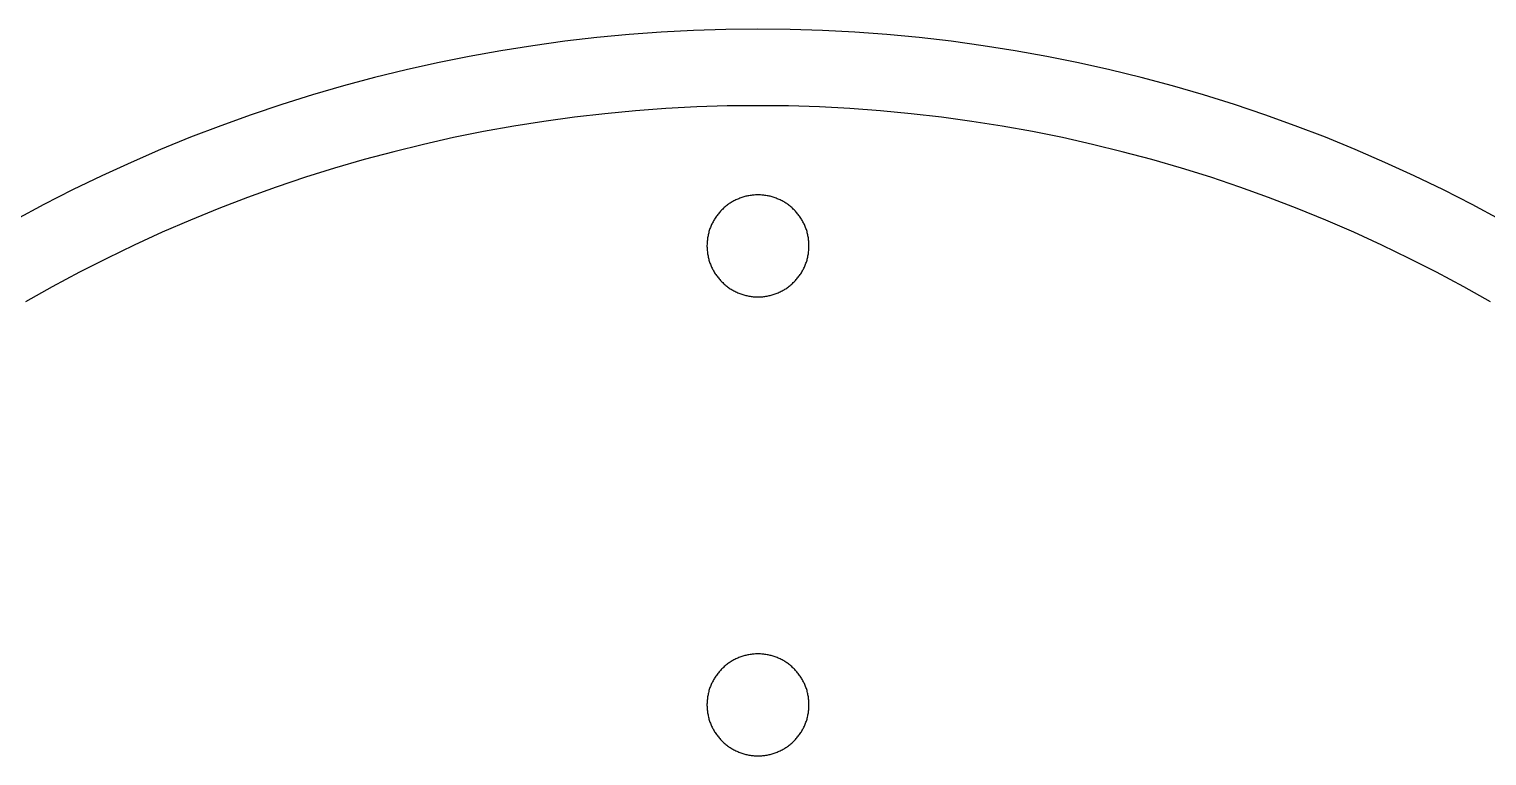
# Model space of a CAD drawing. Header units: metres. Extents: x 0.1 to 21.3, y -11.9 to -0.1.
# Drawn here: x 14.644 to 16.43, y -4.89 to -3.999 of the extents above; entities that cross this region are included whole.
import ezdxf

# ---------------------------------------------------------------- set-up
doc = ezdxf.new("R2010")
doc.units = ezdxf.units.M

msp = doc.modelspace()

# ---------------------------------------------------------------- linework, layer by layer
at = {"layer": 'GROUP1'}
for p, q in [((15.5, -4.2147), (15.4989, -4.2155)), ((15.501, -4.2139), (15.5, -4.2147)), ((15.5021, -4.2131), (15.501, -4.2139)), ((15.5032, -4.2124), (15.5021, -4.2131)), ((15.5043, -4.2117), (15.5032, -4.2124)), ((15.5054, -4.211), (15.5043, -4.2117)), ((15.5066, -4.2104), (15.5054, -4.211)), ((15.5077, -4.2098), (15.5066, -4.2104)), ((15.5089, -4.2091), (15.5077, -4.2098)), ((15.51, -4.2086), (15.5089, -4.2091)), ((15.5112, -4.208), (15.51, -4.2086)), ((15.5124, -4.2075), (15.5112, -4.208)), ((15.5136, -4.207), (15.5124, -4.2075)), ((15.5148, -4.2065), (15.5136, -4.207)), ((15.5161, -4.206), (15.5148, -4.2065)), ((15.5173, -4.2056), (15.5161, -4.206)), ((15.5185, -4.2052), (15.5173, -4.2056)), ((15.5198, -4.2048), (15.5185, -4.2052)), ((15.5211, -4.2045), (15.5198, -4.2048)), ((15.5223, -4.2041), (15.5211, -4.2045)), ((15.5236, -4.2038), (15.5223, -4.2041)), ((15.5249, -4.2036), (15.5236, -4.2038)), ((15.5262, -4.2033), (15.5249, -4.2036)), ((15.5275, -4.2031), (15.5262, -4.2033)), ((15.5288, -4.2029), (15.5275, -4.2031)), ((15.5301, -4.2027), (15.5288, -4.2029)), ((15.5314, -4.2026), (15.5301, -4.2027)), ((15.5327, -4.2025), (15.5314, -4.2026)), ((15.534, -4.2024), (15.5327, -4.2025)), ((15.5353, -4.2024), (15.534, -4.2024)), ((15.5366, -4.2023), (15.5353, -4.2024)), ((15.5379, -4.2023), (15.5366, -4.2023)), ((15.5392, -4.2024), (15.5379, -4.2023)), ((15.5405, -4.2024), (15.5392, -4.2024)), ((15.5418, -4.2025), (15.5405, -4.2024)), ((15.5431, -4.2026), (15.5418, -4.2025)), ((15.5444, -4.2027), (15.5431, -4.2026)), ((15.5457, -4.2029), (15.5444, -4.2027)), ((15.547, -4.2031), (15.5457, -4.2029)), ((15.5483, -4.2033), (15.547, -4.2031)), ((15.5496, -4.2036), (15.5483, -4.2033)), ((15.5509, -4.2038), (15.5496, -4.2036)), ((15.5521, -4.2041), (15.5509, -4.2038)), ((15.5534, -4.2045), (15.5521, -4.2041)), ((15.5547, -4.2048), (15.5534, -4.2045)), ((15.5559, -4.2052), (15.5547, -4.2048)), ((15.5572, -4.2056), (15.5559, -4.2052)), ((15.5584, -4.206), (15.5572, -4.2056)), ((15.5596, -4.2065), (15.5584, -4.206)), ((15.5609, -4.207), (15.5596, -4.2065)), ((15.5621, -4.2075), (15.5609, -4.207)), ((15.5633, -4.208), (15.5621, -4.2075)), ((15.5644, -4.2086), (15.5633, -4.208)), ((15.5656, -4.2091), (15.5644, -4.2086)), ((15.5668, -4.2098), (15.5656, -4.2091)), ((15.5679, -4.2104), (15.5668, -4.2098)), ((15.5691, -4.211), (15.5679, -4.2104)), ((15.5702, -4.2117), (15.5691, -4.211)), ((15.5713, -4.2124), (15.5702, -4.2117)), ((15.5724, -4.2131), (15.5713, -4.2124)), ((15.5734, -4.2139), (15.5724, -4.2131)), ((15.5745, -4.2147), (15.5734, -4.2139)), ((15.5755, -4.2155), (15.5745, -4.2147)), ((15.4834, -4.233), (15.4828, -4.2342)), ((15.4841, -4.2319), (15.4834, -4.233)), ((15.4848, -4.2308), (15.4841, -4.2319)), ((15.4855, -4.2297), (15.4848, -4.2308)), ((15.4863, -4.2286), (15.4855, -4.2297)), ((15.4871, -4.2276), (15.4863, -4.2286)), ((15.4879, -4.2265), (15.4871, -4.2276)), ((15.4887, -4.2255), (15.4879, -4.2265)), ((15.4895, -4.2245), (15.4887, -4.2255)), ((15.4904, -4.2235), (15.4895, -4.2245)), ((15.4912, -4.2225), (15.4904, -4.2235)), ((15.4921, -4.2216), (15.4912, -4.2225)), ((15.493, -4.2206), (15.4921, -4.2216)), ((15.494, -4.2197), (15.493, -4.2206)), ((15.4949, -4.2188), (15.494, -4.2197)), ((15.4959, -4.218), (15.4949, -4.2188)), ((15.4969, -4.2171), (15.4959, -4.218)), ((15.4979, -4.2163), (15.4969, -4.2171)), ((15.4989, -4.2155), (15.4979, -4.2163)), ((15.5766, -4.2163), (15.5755, -4.2155)), ((15.5776, -4.2171), (15.5766, -4.2163)), ((15.5786, -4.218), (15.5776, -4.2171)), ((15.5795, -4.2188), (15.5786, -4.218)), ((15.5805, -4.2197), (15.5795, -4.2188)), ((15.5814, -4.2206), (15.5805, -4.2197)), ((15.5824, -4.2216), (15.5814, -4.2206)), ((15.5832, -4.2225), (15.5824, -4.2216)), ((15.5841, -4.2235), (15.5832, -4.2225)), ((15.585, -4.2245), (15.5841, -4.2235)), ((15.5858, -4.2255), (15.585, -4.2245)), ((15.5866, -4.2265), (15.5858, -4.2255)), ((15.5874, -4.2276), (15.5866, -4.2265)), ((15.5882, -4.2286), (15.5874, -4.2276)), ((15.5889, -4.2297), (15.5882, -4.2286)), ((15.5897, -4.2308), (15.5889, -4.2297)), ((15.5904, -4.2319), (15.5897, -4.2308)), ((15.591, -4.233), (15.5904, -4.2319)), ((15.5917, -4.2342), (15.591, -4.233)), ((15.4765, -4.2499), (15.4762, -4.2512)), ((15.4769, -4.2487), (15.4765, -4.2499)), ((15.4772, -4.2474), (15.4769, -4.2487)), ((15.4776, -4.2461), (15.4772, -4.2474)), ((15.478, -4.2449), (15.4776, -4.2461)), ((15.4784, -4.2437), (15.478, -4.2449)), ((15.4789, -4.2424), (15.4784, -4.2437)), ((15.4794, -4.2412), (15.4789, -4.2424)), ((15.4799, -4.24), (15.4794, -4.2412)), ((15.4804, -4.2388), (15.4799, -4.24)), ((15.481, -4.2376), (15.4804, -4.2388)), ((15.4816, -4.2365), (15.481, -4.2376)), ((15.4822, -4.2353), (15.4816, -4.2365)), ((15.4828, -4.2342), (15.4822, -4.2353)), ((15.5923, -4.2353), (15.5917, -4.2342)), ((15.5929, -4.2365), (15.5923, -4.2353)), ((15.5935, -4.2376), (15.5929, -4.2365)), ((15.5941, -4.2388), (15.5935, -4.2376)), ((15.5946, -4.24), (15.5941, -4.2388)), ((15.5951, -4.2412), (15.5946, -4.24)), ((15.5956, -4.2424), (15.5951, -4.2412)), ((15.596, -4.2437), (15.5956, -4.2424)), ((15.5965, -4.2449), (15.596, -4.2437)), ((15.5969, -4.2461), (15.5965, -4.2449)), ((15.5973, -4.2474), (15.5969, -4.2461)), ((15.5976, -4.2487), (15.5973, -4.2474)), ((15.5979, -4.2499), (15.5976, -4.2487)), ((15.5982, -4.2512), (15.5979, -4.2499)), ((15.4748, -4.2629), (15.4747, -4.2642)), ((15.4747, -4.2642), (15.4747, -4.2655)), ((15.4747, -4.2655), (15.4748, -4.2668)), ((15.4749, -4.2603), (15.4748, -4.2616)), ((15.4748, -4.2616), (15.4748, -4.2629)), ((15.4748, -4.2668), (15.4748, -4.2681)), ((15.4748, -4.2681), (15.4749, -4.2694)), ((15.475, -4.259), (15.4749, -4.2603)), ((15.4752, -4.2577), (15.475, -4.259)), ((15.4753, -4.2564), (15.4752, -4.2577)), ((15.4755, -4.2551), (15.4753, -4.2564)), ((15.4757, -4.2538), (15.4755, -4.2551)), ((15.476, -4.2525), (15.4757, -4.2538)), ((15.4762, -4.2512), (15.476, -4.2525)), ((15.5985, -4.2525), (15.5982, -4.2512)), ((15.5988, -4.2538), (15.5985, -4.2525)), ((15.599, -4.2551), (15.5988, -4.2538)), ((15.5992, -4.2564), (15.599, -4.2551)), ((15.5993, -4.2577), (15.5992, -4.2564)), ((15.5995, -4.259), (15.5993, -4.2577)), ((15.5996, -4.2603), (15.5995, -4.259)), ((15.5997, -4.2616), (15.5996, -4.2603)), ((15.5996, -4.2694), (15.5997, -4.2681)), ((15.5997, -4.2629), (15.5997, -4.2616)), ((15.5997, -4.2642), (15.5997, -4.2629)), ((15.5997, -4.2655), (15.5997, -4.2642)), ((15.5997, -4.2668), (15.5997, -4.2655)), ((15.5997, -4.2681), (15.5997, -4.2668)), ((15.4749, -4.2694), (15.475, -4.2707)), ((15.475, -4.2707), (15.4752, -4.272)), ((15.4752, -4.272), (15.4753, -4.2733)), ((15.4753, -4.2733), (15.4755, -4.2746)), ((15.4755, -4.2746), (15.4757, -4.2759)), ((15.4757, -4.2759), (15.476, -4.2772)), ((15.476, -4.2772), (15.4762, -4.2785)), ((15.4762, -4.2785), (15.4765, -4.2797)), ((15.4765, -4.2797), (15.4769, -4.281)), ((15.4769, -4.281), (15.4772, -4.2823)), ((15.4772, -4.2823), (15.4776, -4.2835)), ((15.4776, -4.2835), (15.478, -4.2848)), ((15.478, -4.2848), (15.4784, -4.286)), ((15.4784, -4.286), (15.4789, -4.2872)), ((15.5956, -4.2872), (15.596, -4.286)), ((15.596, -4.286), (15.5965, -4.2848)), ((15.5965, -4.2848), (15.5969, -4.2835)), ((15.5969, -4.2835), (15.5973, -4.2823)), ((15.5973, -4.2823), (15.5976, -4.281)), ((15.5976, -4.281), (15.5979, -4.2797)), ((15.5979, -4.2797), (15.5982, -4.2785)), ((15.5982, -4.2785), (15.5985, -4.2772)), ((15.5985, -4.2772), (15.5988, -4.2759)), ((15.5988, -4.2759), (15.599, -4.2746)), ((15.599, -4.2746), (15.5992, -4.2733)), ((15.5992, -4.2733), (15.5993, -4.272)), ((15.5993, -4.272), (15.5995, -4.2707)), ((15.5995, -4.2707), (15.5996, -4.2694)), ((15.4789, -4.2872), (15.4794, -4.2885)), ((15.4794, -4.2885), (15.4799, -4.2897)), ((15.4799, -4.2897), (15.4804, -4.2909)), ((15.4804, -4.2909), (15.481, -4.292)), ((15.481, -4.292), (15.4816, -4.2932)), ((15.4816, -4.2932), (15.4822, -4.2944)), ((15.4822, -4.2944), (15.4828, -4.2955)), ((15.4828, -4.2955), (15.4834, -4.2967)), ((15.4834, -4.2967), (15.4841, -4.2978)), ((15.4841, -4.2978), (15.4848, -4.2989)), ((15.4848, -4.2989), (15.4855, -4.3)), ((15.4855, -4.3), (15.4863, -4.301)), ((15.4863, -4.301), (15.4871, -4.3021)), ((15.4871, -4.3021), (15.4879, -4.3031)), ((15.4879, -4.3031), (15.4887, -4.3042)), ((15.4887, -4.3042), (15.4895, -4.3052)), ((15.585, -4.3052), (15.5858, -4.3042)), ((15.5858, -4.3042), (15.5866, -4.3031)), ((15.5866, -4.3031), (15.5874, -4.3021)), ((15.5874, -4.3021), (15.5882, -4.301)), ((15.5882, -4.301), (15.5889, -4.3)), ((15.5889, -4.3), (15.5897, -4.2989)), ((15.5897, -4.2989), (15.5904, -4.2978)), ((15.5904, -4.2978), (15.591, -4.2967)), ((15.591, -4.2967), (15.5917, -4.2955)), ((15.5917, -4.2955), (15.5923, -4.2944)), ((15.5923, -4.2944), (15.5929, -4.2932)), ((15.5929, -4.2932), (15.5935, -4.292)), ((15.5935, -4.292), (15.5941, -4.2909)), ((15.5941, -4.2909), (15.5946, -4.2897)), ((15.5946, -4.2897), (15.5951, -4.2885)), ((15.5951, -4.2885), (15.5956, -4.2872)), ((15.4895, -4.3052), (15.4904, -4.3062)), ((15.4904, -4.3062), (15.4912, -4.3071)), ((15.4912, -4.3071), (15.4921, -4.3081)), ((15.4921, -4.3081), (15.493, -4.309)), ((15.493, -4.309), (15.494, -4.3099)), ((15.494, -4.3099), (15.4949, -4.3108)), ((15.4949, -4.3108), (15.4959, -4.3117)), ((15.4959, -4.3117), (15.4969, -4.3126)), ((15.4969, -4.3126), (15.4979, -4.3134)), ((15.4979, -4.3134), (15.4989, -4.3142)), ((15.4989, -4.3142), (15.5, -4.315)), ((15.5, -4.315), (15.501, -4.3158)), ((15.501, -4.3158), (15.5021, -4.3165)), ((15.5021, -4.3165), (15.5032, -4.3173)), ((15.5032, -4.3173), (15.5043, -4.318)), ((15.5043, -4.318), (15.5054, -4.3186)), ((15.5054, -4.3186), (15.5066, -4.3193)), ((15.5066, -4.3193), (15.5077, -4.3199)), ((15.5077, -4.3199), (15.5089, -4.3205)), ((15.5089, -4.3205), (15.51, -4.3211)), ((15.51, -4.3211), (15.5112, -4.3217)), ((15.5112, -4.3217), (15.5124, -4.3222)), ((15.5124, -4.3222), (15.5136, -4.3227)), ((15.5609, -4.3227), (15.5621, -4.3222)), ((15.5621, -4.3222), (15.5633, -4.3217)), ((15.5633, -4.3217), (15.5644, -4.3211)), ((15.5644, -4.3211), (15.5656, -4.3205)), ((15.5656, -4.3205), (15.5668, -4.3199)), ((15.5668, -4.3199), (15.5679, -4.3193)), ((15.5679, -4.3193), (15.5691, -4.3186)), ((15.5691, -4.3186), (15.5702, -4.318)), ((15.5702, -4.318), (15.5713, -4.3173)), ((15.5713, -4.3173), (15.5724, -4.3165)), ((15.5724, -4.3165), (15.5734, -4.3158)), ((15.5734, -4.3158), (15.5745, -4.315)), ((15.5745, -4.315), (15.5755, -4.3142)), ((15.5755, -4.3142), (15.5766, -4.3134)), ((15.5766, -4.3134), (15.5776, -4.3126)), ((15.5776, -4.3126), (15.5786, -4.3117)), ((15.5786, -4.3117), (15.5795, -4.3108)), ((15.5795, -4.3108), (15.5805, -4.3099)), ((15.5805, -4.3099), (15.5814, -4.309)), ((15.5814, -4.309), (15.5824, -4.3081)), ((15.5824, -4.3081), (15.5832, -4.3071)), ((15.5832, -4.3071), (15.5841, -4.3062)), ((15.5841, -4.3062), (15.585, -4.3052)), ((15.5136, -4.3227), (15.5148, -4.3232)), ((15.5148, -4.3232), (15.5161, -4.3236)), ((15.5161, -4.3236), (15.5173, -4.3241)), ((15.5173, -4.3241), (15.5185, -4.3245)), ((15.5185, -4.3245), (15.5198, -4.3249)), ((15.5198, -4.3249), (15.5211, -4.3252)), ((15.5211, -4.3252), (15.5223, -4.3255)), ((15.5223, -4.3255), (15.5236, -4.3258)), ((15.5236, -4.3258), (15.5249, -4.3261)), ((15.5249, -4.3261), (15.5262, -4.3263)), ((15.5262, -4.3263), (15.5275, -4.3266)), ((15.5275, -4.3266), (15.5288, -4.3268)), ((15.5288, -4.3268), (15.5301, -4.3269)), ((15.5301, -4.3269), (15.5314, -4.3271)), ((15.5314, -4.3271), (15.5327, -4.3272)), ((15.5327, -4.3272), (15.534, -4.3272)), ((15.534, -4.3272), (15.5353, -4.3273)), ((15.5353, -4.3273), (15.5366, -4.3273)), ((15.5366, -4.3273), (15.5379, -4.3273)), ((15.5379, -4.3273), (15.5392, -4.3273)), ((15.5392, -4.3273), (15.5405, -4.3272)), ((15.5405, -4.3272), (15.5418, -4.3272)), ((15.5418, -4.3272), (15.5431, -4.3271)), ((15.5431, -4.3271), (15.5444, -4.3269)), ((15.5444, -4.3269), (15.5457, -4.3268)), ((15.5457, -4.3268), (15.547, -4.3266)), ((15.547, -4.3266), (15.5483, -4.3263)), ((15.5483, -4.3263), (15.5496, -4.3261)), ((15.5496, -4.3261), (15.5509, -4.3258)), ((15.5509, -4.3258), (15.5521, -4.3255)), ((15.5521, -4.3255), (15.5534, -4.3252)), ((15.5534, -4.3252), (15.5547, -4.3249)), ((15.5547, -4.3249), (15.5559, -4.3245)), ((15.5559, -4.3245), (15.5572, -4.3241)), ((15.5572, -4.3241), (15.5584, -4.3236)), ((15.5584, -4.3236), (15.5596, -4.3232)), ((15.5596, -4.3232), (15.5609, -4.3227)), ((15.5161, -4.7686), (15.5148, -4.769)), ((15.5173, -4.7681), (15.5161, -4.7686)), ((15.5185, -4.7677), (15.5173, -4.7681)), ((15.5198, -4.7674), (15.5185, -4.7677)), ((15.5211, -4.767), (15.5198, -4.7674)), ((15.5223, -4.7667), (15.5211, -4.767)), ((15.5236, -4.7664), (15.5223, -4.7667)), ((15.5249, -4.7661), (15.5236, -4.7664)), ((15.5262, -4.7659), (15.5249, -4.7661)), ((15.5275, -4.7657), (15.5262, -4.7659)), ((15.5288, -4.7655), (15.5275, -4.7657)), ((15.5301, -4.7653), (15.5288, -4.7655)), ((15.5314, -4.7652), (15.5301, -4.7653)), ((15.5327, -4.7651), (15.5314, -4.7652)), ((15.534, -4.765), (15.5327, -4.7651)), ((15.5353, -4.7649), (15.534, -4.765)), ((15.5366, -4.7649), (15.5353, -4.7649)), ((15.5379, -4.7649), (15.5366, -4.7649)), ((15.5392, -4.7649), (15.5379, -4.7649)), ((15.5405, -4.765), (15.5392, -4.7649)), ((15.5418, -4.7651), (15.5405, -4.765)), ((15.5431, -4.7652), (15.5418, -4.7651)), ((15.5444, -4.7653), (15.5431, -4.7652)), ((15.5457, -4.7655), (15.5444, -4.7653)), ((15.547, -4.7657), (15.5457, -4.7655)), ((15.5483, -4.7659), (15.547, -4.7657)), ((15.5496, -4.7661), (15.5483, -4.7659)), ((15.5509, -4.7664), (15.5496, -4.7661)), ((15.5521, -4.7667), (15.5509, -4.7664)), ((15.5534, -4.767), (15.5521, -4.7667)), ((15.5547, -4.7674), (15.5534, -4.767)), ((15.5559, -4.7677), (15.5547, -4.7674)), ((15.5572, -4.7681), (15.5559, -4.7677)), ((15.5584, -4.7686), (15.5572, -4.7681)), ((15.5596, -4.769), (15.5584, -4.7686)), ((15.4904, -4.7861), (15.4895, -4.787)), ((15.4912, -4.7851), (15.4904, -4.7861)), ((15.4921, -4.7841), (15.4912, -4.7851)), ((15.493, -4.7832), (15.4921, -4.7841)), ((15.494, -4.7823), (15.493, -4.7832)), ((15.4949, -4.7814), (15.494, -4.7823)), ((15.4959, -4.7805), (15.4949, -4.7814)), ((15.4969, -4.7796), (15.4959, -4.7805)), ((15.4979, -4.7788), (15.4969, -4.7796)), ((15.4989, -4.778), (15.4979, -4.7788)), ((15.5, -4.7772), (15.4989, -4.778)), ((15.501, -4.7764), (15.5, -4.7772)), ((15.5021, -4.7757), (15.501, -4.7764)), ((15.5032, -4.775), (15.5021, -4.7757)), ((15.5043, -4.7743), (15.5032, -4.775)), ((15.5054, -4.7736), (15.5043, -4.7743)), ((15.5066, -4.7729), (15.5054, -4.7736)), ((15.5077, -4.7723), (15.5066, -4.7729)), ((15.5089, -4.7717), (15.5077, -4.7723)), ((15.51, -4.7711), (15.5089, -4.7717)), ((15.5112, -4.7706), (15.51, -4.7711)), ((15.5124, -4.77), (15.5112, -4.7706)), ((15.5136, -4.7695), (15.5124, -4.77)), ((15.5148, -4.769), (15.5136, -4.7695)), ((15.5609, -4.7695), (15.5596, -4.769)), ((15.5621, -4.77), (15.5609, -4.7695)), ((15.5633, -4.7706), (15.5621, -4.77)), ((15.5644, -4.7711), (15.5633, -4.7706)), ((15.5656, -4.7717), (15.5644, -4.7711)), ((15.5668, -4.7723), (15.5656, -4.7717)), ((15.5679, -4.7729), (15.5668, -4.7723)), ((15.5691, -4.7736), (15.5679, -4.7729)), ((15.5702, -4.7743), (15.5691, -4.7736)), ((15.5713, -4.775), (15.5702, -4.7743)), ((15.5724, -4.7757), (15.5713, -4.775)), ((15.5734, -4.7764), (15.5724, -4.7757)), ((15.5745, -4.7772), (15.5734, -4.7764)), ((15.5755, -4.778), (15.5745, -4.7772)), ((15.5766, -4.7788), (15.5755, -4.778)), ((15.5776, -4.7796), (15.5766, -4.7788)), ((15.5786, -4.7805), (15.5776, -4.7796)), ((15.5795, -4.7814), (15.5786, -4.7805)), ((15.5805, -4.7823), (15.5795, -4.7814)), ((15.5814, -4.7832), (15.5805, -4.7823)), ((15.5824, -4.7841), (15.5814, -4.7832)), ((15.5832, -4.7851), (15.5824, -4.7841)), ((15.5841, -4.7861), (15.5832, -4.7851)), ((15.585, -4.787), (15.5841, -4.7861)), ((15.4794, -4.8038), (15.4789, -4.805)), ((15.4799, -4.8026), (15.4794, -4.8038)), ((15.4804, -4.8014), (15.4799, -4.8026)), ((15.481, -4.8002), (15.4804, -4.8014)), ((15.4816, -4.799), (15.481, -4.8002)), ((15.4822, -4.7979), (15.4816, -4.799)), ((15.4828, -4.7967), (15.4822, -4.7979)), ((15.4834, -4.7956), (15.4828, -4.7967)), ((15.4841, -4.7945), (15.4834, -4.7956)), ((15.4848, -4.7933), (15.4841, -4.7945)), ((15.4855, -4.7923), (15.4848, -4.7933)), ((15.4863, -4.7912), (15.4855, -4.7923)), ((15.4871, -4.7901), (15.4863, -4.7912)), ((15.4879, -4.7891), (15.4871, -4.7901)), ((15.4887, -4.7881), (15.4879, -4.7891)), ((15.4895, -4.787), (15.4887, -4.7881)), ((15.5858, -4.7881), (15.585, -4.787)), ((15.5866, -4.7891), (15.5858, -4.7881)), ((15.5874, -4.7901), (15.5866, -4.7891)), ((15.5882, -4.7912), (15.5874, -4.7901)), ((15.5889, -4.7923), (15.5882, -4.7912)), ((15.5897, -4.7933), (15.5889, -4.7923)), ((15.5904, -4.7945), (15.5897, -4.7933)), ((15.591, -4.7956), (15.5904, -4.7945)), ((15.5917, -4.7967), (15.591, -4.7956)), ((15.5923, -4.7979), (15.5917, -4.7967)), ((15.5929, -4.799), (15.5923, -4.7979)), ((15.5935, -4.8002), (15.5929, -4.799)), ((15.5941, -4.8014), (15.5935, -4.8002)), ((15.5946, -4.8026), (15.5941, -4.8014)), ((15.5951, -4.8038), (15.5946, -4.8026)), ((15.5956, -4.805), (15.5951, -4.8038)), ((15.475, -4.8215), (15.4749, -4.8228)), ((15.4752, -4.8202), (15.475, -4.8215)), ((15.4753, -4.8189), (15.4752, -4.8202)), ((15.4755, -4.8176), (15.4753, -4.8189)), ((15.4757, -4.8163), (15.4755, -4.8176)), ((15.476, -4.815), (15.4757, -4.8163)), ((15.4762, -4.8138), (15.476, -4.815)), ((15.4765, -4.8125), (15.4762, -4.8138)), ((15.4769, -4.8112), (15.4765, -4.8125)), ((15.4772, -4.8099), (15.4769, -4.8112)), ((15.4776, -4.8087), (15.4772, -4.8099)), ((15.478, -4.8075), (15.4776, -4.8087)), ((15.4784, -4.8062), (15.478, -4.8075)), ((15.4789, -4.805), (15.4784, -4.8062)), ((15.596, -4.8062), (15.5956, -4.805)), ((15.5965, -4.8075), (15.596, -4.8062)), ((15.5969, -4.8087), (15.5965, -4.8075)), ((15.5973, -4.8099), (15.5969, -4.8087)), ((15.5976, -4.8112), (15.5973, -4.8099)), ((15.5979, -4.8125), (15.5976, -4.8112)), ((15.5982, -4.8138), (15.5979, -4.8125)), ((15.5985, -4.815), (15.5982, -4.8138)), ((15.5988, -4.8163), (15.5985, -4.815)), ((15.599, -4.8176), (15.5988, -4.8163)), ((15.5992, -4.8189), (15.599, -4.8176)), ((15.5993, -4.8202), (15.5992, -4.8189)), ((15.5995, -4.8215), (15.5993, -4.8202)), ((15.5996, -4.8228), (15.5995, -4.8215)), ((15.4748, -4.8254), (15.4747, -4.8267)), ((15.4747, -4.8267), (15.4747, -4.828)), ((15.4747, -4.828), (15.4748, -4.8293)), ((15.4749, -4.8228), (15.4748, -4.8241)), ((15.4748, -4.8241), (15.4748, -4.8254)), ((15.4748, -4.8293), (15.4748, -4.8307)), ((15.4748, -4.8307), (15.4749, -4.832)), ((15.4749, -4.832), (15.475, -4.8333)), ((15.475, -4.8333), (15.4752, -4.8346)), ((15.4752, -4.8346), (15.4753, -4.8359)), ((15.4753, -4.8359), (15.4755, -4.8372)), ((15.4755, -4.8372), (15.4757, -4.8385)), ((15.4757, -4.8385), (15.476, -4.8397)), ((15.476, -4.8397), (15.4762, -4.841)), ((15.5982, -4.841), (15.5985, -4.8397)), ((15.5985, -4.8397), (15.5988, -4.8385)), ((15.5988, -4.8385), (15.599, -4.8372)), ((15.599, -4.8372), (15.5992, -4.8359)), ((15.5992, -4.8359), (15.5993, -4.8346)), ((15.5993, -4.8346), (15.5995, -4.8333)), ((15.5995, -4.8333), (15.5996, -4.832)), ((15.5997, -4.8241), (15.5996, -4.8228)), ((15.5996, -4.832), (15.5997, -4.8307)), ((15.5997, -4.8254), (15.5997, -4.8241)), ((15.5997, -4.8267), (15.5997, -4.8254)), ((15.5997, -4.828), (15.5997, -4.8267)), ((15.5997, -4.8293), (15.5997, -4.828)), ((15.5997, -4.8307), (15.5997, -4.8293)), ((15.4762, -4.841), (15.4765, -4.8423)), ((15.4765, -4.8423), (15.4769, -4.8436)), ((15.4769, -4.8436), (15.4772, -4.8448)), ((15.4772, -4.8448), (15.4776, -4.8461)), ((15.4776, -4.8461), (15.478, -4.8473)), ((15.478, -4.8473), (15.4784, -4.8486)), ((15.4784, -4.8486), (15.4789, -4.8498)), ((15.4789, -4.8498), (15.4794, -4.851)), ((15.4794, -4.851), (15.4799, -4.8522)), ((15.4799, -4.8522), (15.4804, -4.8534)), ((15.4804, -4.8534), (15.481, -4.8546)), ((15.481, -4.8546), (15.4816, -4.8558)), ((15.4816, -4.8558), (15.4822, -4.8569)), ((15.4822, -4.8569), (15.4828, -4.8581)), ((15.4828, -4.8581), (15.4834, -4.8592)), ((15.591, -4.8592), (15.5917, -4.8581)), ((15.5917, -4.8581), (15.5923, -4.8569)), ((15.5923, -4.8569), (15.5929, -4.8558)), ((15.5929, -4.8558), (15.5935, -4.8546)), ((15.5935, -4.8546), (15.5941, -4.8534)), ((15.5941, -4.8534), (15.5946, -4.8522)), ((15.5946, -4.8522), (15.5951, -4.851)), ((15.5951, -4.851), (15.5956, -4.8498)), ((15.5956, -4.8498), (15.596, -4.8486)), ((15.596, -4.8486), (15.5965, -4.8473)), ((15.5965, -4.8473), (15.5969, -4.8461)), ((15.5969, -4.8461), (15.5973, -4.8448)), ((15.5973, -4.8448), (15.5976, -4.8436)), ((15.5976, -4.8436), (15.5979, -4.8423)), ((15.5979, -4.8423), (15.5982, -4.841)), ((15.4834, -4.8592), (15.4841, -4.8603)), ((15.4841, -4.8603), (15.4848, -4.8614)), ((15.4848, -4.8614), (15.4855, -4.8625)), ((15.4855, -4.8625), (15.4863, -4.8636)), ((15.4863, -4.8636), (15.4871, -4.8646)), ((15.4871, -4.8646), (15.4879, -4.8657)), ((15.4879, -4.8657), (15.4887, -4.8667)), ((15.4887, -4.8667), (15.4895, -4.8677)), ((15.4895, -4.8677), (15.4904, -4.8687)), ((15.4904, -4.8687), (15.4912, -4.8697)), ((15.4912, -4.8697), (15.4921, -4.8706)), ((15.4921, -4.8706), (15.493, -4.8716)), ((15.493, -4.8716), (15.494, -4.8725)), ((15.494, -4.8725), (15.4949, -4.8734)), ((15.4949, -4.8734), (15.4959, -4.8743)), ((15.4959, -4.8743), (15.4969, -4.8751)), ((15.4969, -4.8751), (15.4979, -4.876)), ((15.4979, -4.876), (15.4989, -4.8768)), ((15.5755, -4.8768), (15.5766, -4.876)), ((15.5766, -4.876), (15.5776, -4.8751)), ((15.5776, -4.8751), (15.5786, -4.8743)), ((15.5786, -4.8743), (15.5795, -4.8734)), ((15.5795, -4.8734), (15.5805, -4.8725)), ((15.5805, -4.8725), (15.5814, -4.8716)), ((15.5814, -4.8716), (15.5824, -4.8706)), ((15.5824, -4.8706), (15.5832, -4.8697)), ((15.5832, -4.8697), (15.5841, -4.8687)), ((15.5841, -4.8687), (15.585, -4.8677)), ((15.585, -4.8677), (15.5858, -4.8667)), ((15.5858, -4.8667), (15.5866, -4.8657)), ((15.5866, -4.8657), (15.5874, -4.8646)), ((15.5874, -4.8646), (15.5882, -4.8636)), ((15.5882, -4.8636), (15.5889, -4.8625)), ((15.5889, -4.8625), (15.5897, -4.8614)), ((15.5897, -4.8614), (15.5904, -4.8603)), ((15.5904, -4.8603), (15.591, -4.8592)), ((15.4989, -4.8768), (15.5, -4.8776)), ((15.5, -4.8776), (15.501, -4.8783)), ((15.501, -4.8783), (15.5021, -4.8791)), ((15.5021, -4.8791), (15.5032, -4.8798)), ((15.5032, -4.8798), (15.5043, -4.8805)), ((15.5043, -4.8805), (15.5054, -4.8812)), ((15.5054, -4.8812), (15.5066, -4.8818)), ((15.5066, -4.8818), (15.5077, -4.8825)), ((15.5077, -4.8825), (15.5089, -4.8831)), ((15.5089, -4.8831), (15.51, -4.8837)), ((15.51, -4.8837), (15.5112, -4.8842)), ((15.5112, -4.8842), (15.5124, -4.8847)), ((15.5124, -4.8847), (15.5136, -4.8853)), ((15.5136, -4.8853), (15.5148, -4.8857)), ((15.5148, -4.8857), (15.5161, -4.8862)), ((15.5161, -4.8862), (15.5173, -4.8866)), ((15.5173, -4.8866), (15.5185, -4.887)), ((15.5185, -4.887), (15.5198, -4.8874)), ((15.5198, -4.8874), (15.5211, -4.8878)), ((15.5211, -4.8878), (15.5223, -4.8881)), ((15.5223, -4.8881), (15.5236, -4.8884)), ((15.5236, -4.8884), (15.5249, -4.8887)), ((15.5249, -4.8887), (15.5262, -4.8889)), ((15.5262, -4.8889), (15.5275, -4.8891)), ((15.5275, -4.8891), (15.5288, -4.8893)), ((15.5288, -4.8893), (15.5301, -4.8895)), ((15.5301, -4.8895), (15.5314, -4.8896)), ((15.5314, -4.8896), (15.5327, -4.8897)), ((15.5327, -4.8897), (15.534, -4.8898)), ((15.534, -4.8898), (15.5353, -4.8899)), ((15.5353, -4.8899), (15.5366, -4.8899)), ((15.5366, -4.8899), (15.5379, -4.8899)), ((15.5379, -4.8899), (15.5392, -4.8899)), ((15.5392, -4.8899), (15.5405, -4.8898)), ((15.5405, -4.8898), (15.5418, -4.8897)), ((15.5418, -4.8897), (15.5431, -4.8896)), ((15.5431, -4.8896), (15.5444, -4.8895)), ((15.5444, -4.8895), (15.5457, -4.8893)), ((15.5457, -4.8893), (15.547, -4.8891)), ((15.547, -4.8891), (15.5483, -4.8889)), ((15.5483, -4.8889), (15.5496, -4.8887)), ((15.5496, -4.8887), (15.5509, -4.8884)), ((15.5509, -4.8884), (15.5521, -4.8881)), ((15.5521, -4.8881), (15.5534, -4.8878)), ((15.5534, -4.8878), (15.5547, -4.8874)), ((15.5547, -4.8874), (15.5559, -4.887)), ((15.5559, -4.887), (15.5572, -4.8866)), ((15.5572, -4.8866), (15.5584, -4.8862)), ((15.5584, -4.8862), (15.5596, -4.8857)), ((15.5596, -4.8857), (15.5609, -4.8853)), ((15.5609, -4.8853), (15.5621, -4.8847)), ((15.5621, -4.8847), (15.5633, -4.8842)), ((15.5633, -4.8842), (15.5644, -4.8837)), ((15.5644, -4.8837), (15.5656, -4.8831)), ((15.5656, -4.8831), (15.5668, -4.8825)), ((15.5668, -4.8825), (15.5679, -4.8818)), ((15.5679, -4.8818), (15.5691, -4.8812)), ((15.5691, -4.8812), (15.5702, -4.8805)), ((15.5702, -4.8805), (15.5713, -4.8798)), ((15.5713, -4.8798), (15.5724, -4.8791)), ((15.5724, -4.8791), (15.5734, -4.8783)), ((15.5734, -4.8783), (15.5745, -4.8776)), ((15.5745, -4.8776), (15.5755, -4.8768))]:
    msp.add_line(p, q, dxfattribs=at)
at = {"layer": 'GROUP2'}
for p, q in [((15.4977, -3.9996), (15.4582, -4.0009)), ((15.5372, -3.9992), (15.4977, -3.9996)), ((15.5768, -3.9996), (15.5372, -3.9992)), ((15.6163, -4.0009), (15.5768, -3.9996)), ((15.3005, -4.0141), (15.2613, -4.0195)), ((15.3398, -4.0096), (15.3005, -4.0141)), ((15.3792, -4.0058), (15.3398, -4.0096)), ((15.4186, -4.0029), (15.3792, -4.0058)), ((15.4582, -4.0009), (15.4186, -4.0029)), ((15.6558, -4.0029), (15.6163, -4.0009)), ((15.6953, -4.0058), (15.6558, -4.0029)), ((15.7347, -4.0096), (15.6953, -4.0058)), ((15.774, -4.0141), (15.7347, -4.0096)), ((15.8131, -4.0195), (15.774, -4.0141)), ((15.1833, -4.0327), (15.1446, -4.0405)), ((15.2223, -4.0257), (15.1833, -4.0327)), ((15.2613, -4.0195), (15.2223, -4.0257)), ((15.8522, -4.0257), (15.8131, -4.0195)), ((15.8911, -4.0327), (15.8522, -4.0257)), ((15.9299, -4.0405), (15.8911, -4.0327)), ((15.106, -4.0491), (15.0675, -4.0585)), ((15.1446, -4.0405), (15.106, -4.0491)), ((15.9685, -4.0491), (15.9299, -4.0405)), ((16.0069, -4.0585), (15.9685, -4.0491)), ((15.0293, -4.0688), (14.9913, -4.0798)), ((15.0675, -4.0585), (15.0293, -4.0688)), ((16.0451, -4.0688), (16.0069, -4.0585)), ((16.0831, -4.0798), (16.0451, -4.0688)), ((14.9913, -4.0798), (14.9536, -4.0916)), ((16.1209, -4.0916), (16.0831, -4.0798)), ((14.9161, -4.1043), (14.8789, -4.1177)), ((14.9536, -4.0916), (14.9161, -4.1043)), ((15.3123, -4.1071), (15.275, -4.1122)), ((15.3496, -4.1028), (15.3123, -4.1071)), ((15.387, -4.0993), (15.3496, -4.1028)), ((15.4245, -4.0965), (15.387, -4.0993)), ((15.4621, -4.0945), (15.4245, -4.0965)), ((15.4996, -4.0934), (15.4621, -4.0945)), ((15.5372, -4.093), (15.4996, -4.0934)), ((15.5748, -4.0934), (15.5372, -4.093)), ((15.6124, -4.0945), (15.5748, -4.0934)), ((15.6499, -4.0965), (15.6124, -4.0945)), ((15.6874, -4.0993), (15.6499, -4.0965)), ((15.7249, -4.1028), (15.6874, -4.0993)), ((15.7622, -4.1071), (15.7249, -4.1028)), ((15.7994, -4.1122), (15.7622, -4.1071)), ((16.1584, -4.1043), (16.1209, -4.0916)), ((16.1956, -4.1177), (16.1584, -4.1043)), ((14.8789, -4.1177), (14.842, -4.1318)), ((15.2009, -4.1248), (15.1641, -4.1322)), ((15.2379, -4.1181), (15.2009, -4.1248)), ((15.275, -4.1122), (15.2379, -4.1181)), ((15.8366, -4.1181), (15.7994, -4.1122)), ((15.8736, -4.1248), (15.8366, -4.1181)), ((15.9104, -4.1322), (15.8736, -4.1248)), ((16.2325, -4.1318), (16.1956, -4.1177)), ((14.842, -4.1318), (14.8053, -4.1468)), ((15.1274, -4.1404), (15.0909, -4.1494)), ((15.1641, -4.1322), (15.1274, -4.1404)), ((15.9471, -4.1404), (15.9104, -4.1322)), ((15.9836, -4.1494), (15.9471, -4.1404)), ((16.2691, -4.1468), (16.2325, -4.1318)), ((14.8053, -4.1468), (14.769, -4.1625)), ((15.0545, -4.1591), (15.0184, -4.1696)), ((15.0909, -4.1494), (15.0545, -4.1591)), ((16.0199, -4.1591), (15.9836, -4.1494)), ((16.056, -4.1696), (16.0199, -4.1591)), ((16.3054, -4.1625), (16.2691, -4.1468)), ((14.7331, -4.179), (14.6975, -4.1962)), ((14.769, -4.1625), (14.7331, -4.179)), ((15.0184, -4.1696), (14.9826, -4.1808)), ((16.0919, -4.1808), (16.056, -4.1696)), ((16.3414, -4.179), (16.3054, -4.1625)), ((16.377, -4.1962), (16.3414, -4.179)), ((14.6975, -4.1962), (14.6622, -4.2141)), ((14.9469, -4.1928), (14.9116, -4.2055)), ((14.9826, -4.1808), (14.9469, -4.1928)), ((16.1275, -4.1928), (16.0919, -4.1808)), ((16.1629, -4.2055), (16.1275, -4.1928)), ((16.4123, -4.2141), (16.377, -4.1962)), ((14.6622, -4.2141), (14.6274, -4.2328)), ((14.9116, -4.2055), (14.8765, -4.219)), ((16.198, -4.219), (16.1629, -4.2055)), ((16.4471, -4.2328), (16.4123, -4.2141)), ((14.8765, -4.219), (14.8417, -4.2332)), ((16.2328, -4.2332), (16.198, -4.219)), ((14.8072, -4.2481), (14.773, -4.2638)), ((14.8417, -4.2332), (14.8072, -4.2481)), ((16.2673, -4.2481), (16.2328, -4.2332)), ((16.3015, -4.2638), (16.2673, -4.2481)), ((14.773, -4.2638), (14.7392, -4.2802)), ((16.3353, -4.2802), (16.3015, -4.2638)), ((14.7392, -4.2802), (14.7057, -4.2972)), ((16.3688, -4.2972), (16.3353, -4.2802)), ((14.7057, -4.2972), (14.6725, -4.315)), ((16.402, -4.315), (16.3688, -4.2972)), ((14.6725, -4.315), (14.6398, -4.3334)), ((16.4347, -4.3334), (16.402, -4.315))]:
    msp.add_line(p, q, dxfattribs=at)

doc.saveas('drawing.dxf')
